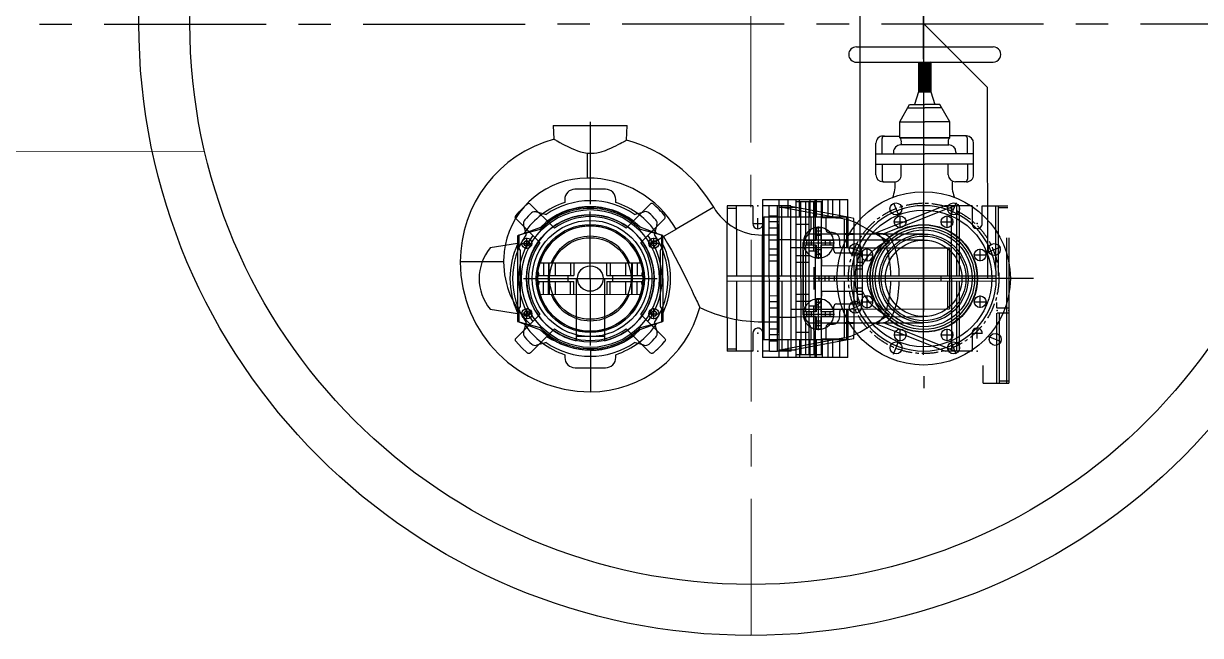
# Model space of a CAD drawing. Header units: millimetres. Extents: x 24859265 to 26550985, y 32092698 to 33532929.
# Drawn here: x 26144411 to 26146719, y 33007586 to 33008786 of the extents above; entities that cross this region are included whole.
import ezdxf

# ---------------------------------------------------------------- set-up
doc = ezdxf.new("R2010")
doc.units = ezdxf.units.MM
doc.linetypes.add('CENTER', pattern=[50.8, 31.75, -6.35, 6.35, -6.35])
doc.linetypes.add('осевая', pattern=[50.8, 31.75, -6.35, 6.35, -6.35])
for name, color, linetype in [('CL', 1, 'CENTER'), ('OUTLINE', 6, 'Continuous'), ('VIS', 7, 'Continuous')]:
    doc.layers.add(name, color=color, linetype=linetype)

msp = doc.modelspace()

# ---------------------------------------------------------------- linework, layer by layer
at = {"color": 1, "linetype": 'осевая', "lineweight": 15, "ltscale": 10}
msp.add_line((26145836.9208, 33009886.4722), (26145837.8174, 33007586.4723), dxfattribs=at)
at = {"lineweight": 30}
for p, q in [((26146050.5694, 33009286.5554), (26146050.9592, 33008286.5555)), ((26146175.7643, 33008786.6042), (26146300.813, 33008661.6529)), ((26146300.813, 33008661.6529), (26146300.9592, 33008286.6529))]:
    msp.add_line(p, q, dxfattribs=at)
at = {"lineweight": 20}
for p, q in [((26146175.5694, 33009286.6041), (26146175.9592, 33008286.6042)), ((26141013.392, 33008533.6781), (26144766.4469, 33008535.1411))]:
    msp.add_line(p, q, dxfattribs=at)
at = {"color": 1, "linetype": 'осевая', "lineweight": 25, "ltscale": 10}
msp.add_line((26141013.1971, 33008783.6781), (26146937.3495, 33008785.9873), dxfattribs=at)
at = {"color": 7}
for p, q in [((26146044.0905, 33008740.5528), (26146312.0904, 33008740.6573)), ((26146044.1022, 33008710.5528), (26146312.1021, 33008710.6573)), ((26146166.1021, 33008710.6004), (26146166.1248, 33008652.6004)), ((26146190.1023, 33008710.2341), (26146166.1026, 33008709.3629)), ((26146190.1029, 33008708.6851), (26146166.1032, 33008707.8139)), ((26146190.1036, 33008706.9615), (26146166.1039, 33008706.0904)), ((26146190.1042, 33008705.238), (26146166.1046, 33008704.3669)), ((26146190.1021, 33008710.6098), (26146190.1248, 33008652.6098)), ((26146190.1049, 33008703.5145), (26146166.1053, 33008702.6433)), ((26146190.1056, 33008701.748), (26146166.1059, 33008700.8769)), ((26146190.1063, 33008700.0245), (26146166.1066, 33008699.1533)), ((26146190.1069, 33008698.3009), (26146166.1073, 33008697.4298)), ((26146190.1076, 33008696.5774), (26146166.108, 33008695.7063)), ((26146190.1083, 33008694.8539), (26146166.1086, 33008693.9828)), ((26146190.1399, 33008693.1304), (26146166.1402, 33008692.2592)), ((26146190.1406, 33008691.4068), (26146166.1409, 33008690.5357)), ((26146190.1412, 33008689.6833), (26146166.1416, 33008688.8122)), ((26146190.1419, 33008687.9598), (26146166.1423, 33008687.0887)), ((26146190.1426, 33008686.2362), (26146166.1429, 33008685.3651)), ((26146190.1433, 33008684.5127), (26146166.1436, 33008683.6416)), ((26146190.1439, 33008682.7892), (26146166.1443, 33008681.9181)), ((26146190.1204, 33008663.8304), (26146166.1207, 33008662.9592)), ((26146190.1211, 33008662.1068), (26146166.1214, 33008661.2357)), ((26146190.1217, 33008660.3833), (26146166.1221, 33008659.5122)), ((26146190.1446, 33008681.0657), (26146166.1449, 33008680.1945)), ((26146190.1453, 33008679.3421), (26146166.1456, 33008678.471)), ((26146190.146, 33008677.6186), (26146166.1463, 33008676.7475)), ((26146190.1466, 33008675.8951), (26146166.147, 33008675.024)), ((26146190.1782, 33008674.1716), (26146166.1786, 33008673.3004)), ((26146190.1789, 33008672.448), (26146166.1792, 33008671.5769)), ((26146190.1796, 33008670.7245), (26146166.1799, 33008669.8534)), ((26146190.1803, 33008669.001), (26146166.1806, 33008668.1299)), ((26146190.1809, 33008667.2774), (26146166.1813, 33008666.4063)), ((26146190.1816, 33008665.5539), (26146166.1819, 33008664.6828)), ((26146166.1248, 33008652.6181), (26146158.1948, 33008627.6351)), ((26146190.1224, 33008658.6598), (26146166.1227, 33008657.7887)), ((26146190.1231, 33008656.9363), (26146166.1234, 33008656.0651)), ((26146190.1237, 33008655.2127), (26146166.1241, 33008654.3416)), ((26146190.1244, 33008653.4892), (26146166.1248, 33008652.6181)), ((26146166.1248, 33008652.6004), (26146190.1248, 33008652.6098)), ((26146190.1248, 33008652.6098), (26146198.0742, 33008627.6507)), ((26146129.2053, 33008593.7027), (26146148.4232, 33008627.6313)), ((26146144.6118, 33008620.9025), (26146178.1371, 33008620.9156)), ((26146148.4232, 33008627.6313), (26146178.1345, 33008627.6429)), ((26146207.8458, 33008627.6545), (26146178.1345, 33008627.6429)), ((26146211.6624, 33008620.9286), (26146178.1371, 33008620.9156)), ((26146227.0901, 33008593.7409), (26146207.8458, 33008627.6545)), ((26146129.2053, 33008593.7027), (26146178.1477, 33008593.7218)), ((26146129.2175, 33008562.3609), (26146129.2053, 33008593.7027)), ((26146227.0901, 33008593.7409), (26146178.1477, 33008593.7218)), ((26146227.1024, 33008562.399), (26146227.0901, 33008593.7409)), ((26146082.3487, 33008489.8004), (26146082.3246, 33008551.7348)), ((26146094.4478, 33008530.7813), (26146094.4361, 33008560.7395)), ((26146096.3191, 33008565.7402), (26146129.2162, 33008565.7531)), ((26146129.2175, 33008562.3609), (26146178.1599, 33008562.3799)), ((26146178.1599, 33008562.3799), (26146129.2175, 33008562.3609)), ((26146138.607, 33008548.3036), (26146130.9284, 33008548.3006)), ((26146131.9847, 33008551.7541), (26146131.9861, 33008548.301)), ((26146178.1654, 33008548.319), (26146138.607, 33008548.3036)), ((26146227.1024, 33008562.399), (26146178.1599, 33008562.3799)), ((26146178.1599, 33008562.3799), (26146227.1024, 33008562.399)), ((26146178.1654, 33008548.319), (26146217.7239, 33008548.3344)), ((26146217.7239, 33008548.3344), (26146225.4024, 33008548.3374)), ((26146224.3434, 33008551.7901), (26146224.3448, 33008548.337)), ((26146259.9981, 33008565.804), (26146227.101, 33008565.7912)), ((26146261.8967, 33008530.8466), (26146261.885, 33008560.8048)), ((26146274.0277, 33008489.8751), (26146274.0035, 33008551.8095)), ((26146082.3327, 33008530.7766), (26146178.1722, 33008530.814)), ((26146116.9338, 33008534.2951), (26146116.9352, 33008530.7901)), ((26146274.0117, 33008530.8513), (26146178.1722, 33008530.814)), ((26146239.4079, 33008534.3429), (26146239.4093, 33008530.8379)), ((26146082.3405, 33008510.7585), (26146178.18, 33008510.7959)), ((26146094.4556, 33008510.7633), (26146094.4673, 33008480.8051)), ((26146132.0089, 33008489.8197), (26146132.0007, 33008510.7779)), ((26146274.0195, 33008510.8333), (26146178.18, 33008510.7959)), ((26146224.3675, 33008489.8557), (26146224.3594, 33008510.8139)), ((26146261.9045, 33008510.8285), (26146261.9161, 33008480.8704)), ((26146099.4692, 33008475.8071), (26146118.0143, 33008475.8143)), ((26146256.9181, 33008475.8684), (26146238.373, 33008475.8612)), ((26146260.0331, 33008475.8696), (26146257.3601, 33008475.8686))]:
    msp.add_line(p, q, dxfattribs=at)
for p, q in [((26145522.3395, 33008593.6995), (26145522.4025, 33008431.9995)), ((26145449.8423, 33008586.3212), (26145594.8423, 33008586.3777)), ((26145449.8423, 33008586.3212), (26145451.2509, 33008559.6432)), ((26145593.3586, 33008557.8535), (26145594.8423, 33008586.3777)), ((26145516.3634, 33008532.405), (26145516.3825, 33008483.3471)), ((26145552.391, 33008461.3612), (26145492.3911, 33008461.3378)), ((26145451.9221, 33008385.1049), (26145404.8005, 33008432.1898)), ((26145472.3988, 33008441.33), (26145472.4011, 33008435.6827)), ((26145572.401, 33008435.7217), (26145572.3988, 33008441.369)), ((26145640.0043, 33008432.2815), (26145592.9194, 33008385.1599)), ((26145840.9037, 33008428.9736), (26145790.9037, 33008428.9541)), ((26145790.9037, 33008428.9541), (26145790.9168, 33008395.3395)), ((26145808.9213, 33008383.7082), (26145808.9037, 33008428.9611)), ((26145840.9037, 33008428.9736), (26145840.9173, 33008393.9736)), ((26145860.3988, 33008441.4812), (26146027.3988, 33008441.5463)), ((26145860.4125, 33008406.4812), (26145860.3988, 33008441.4812)), ((26145873.4037, 33008428.9863), (26145860.9037, 33008428.9814)), ((26145860.9173, 33008393.9814), (26145860.9037, 33008428.9814)), ((26145889.4037, 33008428.9925), (26145873.4037, 33008428.9863)), ((26145873.5148, 33008143.9863), (26145873.4037, 33008428.9863)), ((26145915.9037, 33008429.0028), (26145889.4037, 33008428.9925)), ((26145889.5148, 33008143.9925), (26145889.4037, 33008428.9925)), ((26145892.5197, 33008131.4937), (26145892.3988, 33008441.4937)), ((26145897.9573, 33008291.4958), (26145897.9037, 33008428.9958)), ((26145910.4125, 33008406.5007), (26145910.3988, 33008441.5007)), ((26145916.0148, 33008144.0029), (26145915.9037, 33008429.0028)), ((26145926.0197, 33008131.5068), (26145925.8988, 33008441.5067)), ((26145975.9008, 33008436.5262), (26145925.9008, 33008436.5067)), ((26145932.9125, 33008406.5095), (26145932.8988, 33008441.5095)), ((26145935.5535, 33008136.5105), (26145935.4366, 33008436.5105)), ((26145945.1253, 33008361.0142), (26145945.0958, 33008436.5142)), ((26145950.9008, 33008436.5165), (26145951.0177, 33008136.5165)), ((26145953.4125, 33008406.5175), (26145953.3988, 33008441.5175)), ((26145960.9381, 33008340.7883), (26145960.9008, 33008436.5204)), ((26145963.4125, 33008406.5214), (26145963.3988, 33008441.5214)), ((26145963.9125, 33008406.5216), (26145963.9008, 33008436.5216)), ((26145965.9125, 33008406.5223), (26145965.8988, 33008441.5223)), ((26145975.9125, 33008406.5262), (26145975.9008, 33008436.5262)), ((26145977.4125, 33008406.5268), (26145977.3988, 33008441.5268)), ((26145988.6421, 33008406.5312), (26145988.6285, 33008441.5312)), ((26145997.9269, 33008406.5348), (26145997.9132, 33008441.5348)), ((26146011.4125, 33008406.5401), (26146011.3988, 33008441.5401)), ((26146027.4125, 33008406.5463), (26146027.3988, 33008441.5463)), ((26146176.0175, 33008136.9792), (26146175.9009, 33008436.2292)), ((26146217.8007, 33008429.1205), (26146208.3419, 33008425.376)), ((26146270.9037, 33008429.1412), (26146217.8007, 33008429.1205)), ((26146219.6, 33008422.2572), (26146236.9559, 33008429.128)), ((26146231.0148, 33008144.1257), (26146230.9037, 33008429.1256)), ((26146241.1284, 33008413.3292), (26146241.1223, 33008429.1296)), ((26146246.2038, 33008410.5878), (26146246.1966, 33008429.1316)), ((26146270.9037, 33008429.1412), (26146270.9173, 33008394.1412)), ((26146290.9037, 33008429.149), (26146340.9037, 33008429.1685)), ((26146290.9173, 33008394.149), (26146290.9037, 33008429.149)), ((26146317.553, 33008302.6497), (26146317.5037, 33008429.1594)), ((26146322.9573, 33008291.6615), (26146322.9037, 33008429.1615)), ((26145416.6268, 33008417.0553), (26145429.6211, 33008413.5789)), ((26145429.6211, 33008413.5789), (26145435.8957, 33008411.9002)), ((26145522.5104, 33008155.0995), (26145522.4081, 33008417.5995)), ((26145608.9249, 33008411.9677), (26145615.1982, 33008413.6512)), ((26145615.1982, 33008413.6512), (26145628.1898, 33008417.1377)), ((26145764.3249, 33008426.0281), (26145690.9158, 33008383.1784)), ((26145790.9054, 33008424.5676), (26145808.9054, 33008424.5747)), ((26145860.6154, 33008406.4813), (26145860.4125, 33008406.4812)), ((26145860.6154, 33008406.4813), (26145862.5611, 33008406.4821)), ((26145860.7089, 33008166.4813), (26145860.6154, 33008406.4813)), ((26146025.2638, 33008406.5455), (26145862.5611, 33008406.4821)), ((26145862.5611, 33008406.4821), (26145862.6547, 33008166.4821)), ((26145889.4115, 33008408.8581), (26145873.4115, 33008408.8518)), ((26145892.4047, 33008426.3368), (26145925.9047, 33008426.3499)), ((26145897.9047, 33008426.3066), (26146020.9138, 33008403.1658)), ((26146027.2096, 33008406.4109), (26145915.9043, 33008427.35)), ((26145954.6125, 33008406.5179), (26145954.6216, 33008382.9509)), ((26145963.9205, 33008385.9154), (26145963.9125, 33008406.5216)), ((26145975.9205, 33008385.9201), (26145975.9125, 33008406.5262)), ((26145984.613, 33008405.0296), (26145975.913, 33008405.0262)), ((26145984.6217, 33008382.6813), (26145984.6125, 33008406.5296)), ((26146000.5348, 33008405.0358), (26145984.613, 33008405.0296)), ((26146025.2638, 33008406.5455), (26146027.2095, 33008406.5462)), ((26146025.2872, 33008346.5455), (26146025.2638, 33008406.5455)), ((26146027.4125, 33008406.5463), (26146027.2095, 33008406.5462)), ((26146027.2095, 33008406.5462), (26146027.2329, 33008346.5462)), ((26146038.9134, 33008404.2092), (26146027.2096, 33008406.4109)), ((26146129.9987, 33008385.3768), (26146129.9893, 33008409.5268)), ((26146139.0561, 33008390.3717), (26146219.6, 33008422.2572)), ((26146208.3419, 33008425.376), (26146141.4053, 33008398.8774)), ((26146221.8427, 33008385.4126), (26146221.8333, 33008409.5626)), ((26146241.1759, 33008291.6296), (26146241.1284, 33008413.3292)), ((26146246.2502, 33008291.6316), (26146246.2038, 33008410.5878)), ((26146340.9054, 33008424.782), (26146322.9054, 33008424.775)), ((26145376.5272, 33008403.8945), (26145423.6488, 33008356.8096)), ((26145424.163, 33008382.4957), (26145382.4261, 33008371.2949)), ((26145424.7738, 33008386.6368), (26145383.3641, 33008371.5466)), ((26145395.1575, 33008379.0884), (26145391.671, 33008392.08)), ((26145661.488, 33008371.655), (26145620.0665, 33008386.7129)), ((26145662.4261, 33008371.404), (26145620.6805, 33008382.5723)), ((26145668.2996, 33008404.0083), (26145621.2147, 33008356.8867)), ((26145653.1651, 33008392.182), (26145649.6887, 33008379.1876)), ((26145664.9274, 33008368.0087), (26145690.9158, 33008383.1784)), ((26145790.9891, 33008209.9477), (26145790.9168, 33008395.3395)), ((26145808.9213, 33008383.7082), (26145808.9573, 33008291.4612)), ((26145840.4173, 33008393.9734), (26145861.4173, 33008393.9816)), ((26145850.9214, 33008383.4775), (26145850.9132, 33008404.4775)), ((26145893.366, 33008397.3596), (26145872.466, 33008397.3515)), ((26145873.4205, 33008385.8518), (26145889.4205, 33008385.8581)), ((26145891.711, 33008391.9934), (26145889.4181, 33008391.9925)), ((26145892.4184, 33008391.2866), (26145891.711, 33008391.9934)), ((26145891.7933, 33008180.9934), (26145891.711, 33008391.9934)), ((26145950.9179, 33008392.5165), (26145925.9179, 33008392.5068)), ((26145963.9302, 33008361.0216), (26145963.9205, 33008385.9154)), ((26145965.4207, 33008385.2587), (26145965.4302, 33008361.0221)), ((26145969.9442, 33008325.0239), (26145969.9197, 33008388.0239)), ((26145974.4205, 33008385.903), (26145974.4302, 33008361.0257)), ((26145975.998, 33008187.1324), (26145975.9205, 33008385.9201)), ((26145975.9965, 33008190.8263), (26145975.9219, 33008382.2262)), ((26145984.6222, 33008381.5296), (26145984.6217, 33008382.6813)), ((26146020.9573, 33008291.5438), (26146020.9138, 33008403.1658)), ((26146038.916, 33008397.3932), (26146038.9134, 33008404.2092)), ((26146038.916, 33008397.3932), (26146038.9573, 33008291.5508)), ((26146069.1438, 33008380.9266), (26146050.54, 33008391.6579)), ((26146120.6991, 33008390.6802), (26146081.6202, 33008375.2098)), ((26146096.9354, 33008373.6971), (26146128.2336, 33008386.0874)), ((26146117.919, 33008397.4471), (26146142.069, 33008397.4566)), ((26146141.4053, 33008398.8774), (26146120.6991, 33008390.6802)), ((26146128.2336, 33008386.0874), (26146139.0561, 33008390.3717)), ((26146209.763, 33008397.4829), (26146233.913, 33008397.4924)), ((26145382.4262, 33008371.2048), (26145379.9265, 33008370.2939)), ((26145379.9265, 33008370.2939), (26145379.992, 33008202.2939)), ((26145382.4261, 33008371.2949), (26145382.4363, 33008345.2949)), ((26145383.3641, 33008371.5466), (26145382.4262, 33008371.2048)), ((26145396.8411, 33008372.8152), (26145395.1575, 33008379.0884)), ((26145397.7559, 33008344.8009), (26145397.7477, 33008365.8009)), ((26145654.6546, 33008362.0123), (26145644.7139, 33008356.2097)), ((26145647.117, 33008344.8981), (26145647.1089, 33008365.8981)), ((26145649.6887, 33008379.1876), (26145648.01, 33008372.9131)), ((26145654.8127, 33008362.1045), (26145664.9274, 33008368.0087)), ((26145662.4262, 33008371.314), (26145661.488, 33008371.655)), ((26145662.4363, 33008345.404), (26145662.4261, 33008371.404)), ((26145664.9265, 33008370.405), (26145662.4262, 33008371.314)), ((26145664.992, 33008202.405), (26145664.9265, 33008370.405)), ((26145860.629, 33008371.4813), (26145859.3678, 33008371.4808)), ((26145859.3678, 33008371.4808), (26145859.4341, 33008201.4808)), ((26145892.4261, 33008371.4937), (26145860.629, 33008371.4813)), ((26145892.43, 33008361.4937), (26145873.43, 33008361.4863)), ((26145925.9296, 33008362.5068), (26145892.4296, 33008362.4937)), ((26146175.93, 33008361.6042), (26145925.93, 33008361.5068)), ((26145965.4302, 33008361.0221), (26145941.1153, 33008361.0127)), ((26145941.1153, 33008361.0127), (26145941.1188, 33008352.0127)), ((26145947.0866, 33008352.015), (26145947.0831, 33008361.015)), ((26146081.6209, 33008373.5674), (26145950.9253, 33008373.5165)), ((26145956.0373, 33008352.0185), (26145956.0338, 33008361.0185)), ((26145974.423, 33008379.3727), (26145965.423, 33008379.3692)), ((26145974.4265, 33008370.422), (26145965.4265, 33008370.4185)), ((26145999.5908, 33008361.0355), (26145974.4302, 33008361.0257)), ((26145983.8301, 33008352.0293), (26145983.8266, 33008361.0293)), ((26145992.2848, 33008376.5326), (26145989.6241, 33008376.5316)), ((26145996.4241, 33008376.5342), (26145992.2848, 33008376.5326)), ((26145992.7808, 33008352.0328), (26145992.7772, 33008361.0328)), ((26145999.9181, 33008361.0356), (26145999.5908, 33008361.0355)), ((26145999.9195, 33008357.3868), (26145999.9181, 33008361.0356)), ((26146011.4339, 33008351.5401), (26146011.43, 33008361.5401)), ((26146020.9249, 33008374.6256), (26146038.9249, 33008374.6327)), ((26146020.9254, 33008373.4), (26146038.9255, 33008373.0097)), ((26146109.1963, 33008357.8231), (26146069.1438, 33008380.9266)), ((26146096.9354, 33008373.6971), (26146081.6202, 33008375.2098)), ((26146081.6209, 33008373.5674), (26146081.6202, 33008375.2098)), ((26146175.9253, 33008373.6042), (26146081.9016, 33008373.5676)), ((26146096.9354, 33008373.5734), (26146096.9354, 33008373.6971)), ((26146339.2089, 33008080.8792), (26146339.0978, 33008365.8791)), ((26146342.6978, 33008365.8805), (26146342.8089, 33008080.8806)), ((26145379.9324, 33008355.1553), (26145326.2359, 33008346.273)), ((26145382.4363, 33008345.2949), (26145384.9378, 33008341.2959)), ((26145384.9378, 33008341.2959), (26145384.9807, 33008231.2959)), ((26145387.2518, 33008355.2968), (26145408.2518, 33008355.305)), ((26145401.411, 33008358.7082), (26145393.1902, 33008357.3484)), ((26145636.613, 33008355.394), (26145657.6129, 33008355.4022)), ((26145659.9378, 33008341.4031), (26145662.4363, 33008345.404)), ((26145659.9807, 33008231.4031), (26145659.9378, 33008341.4031)), ((26145889.4369, 33008343.9145), (26145873.4369, 33008343.9083)), ((26146016.4358, 33008346.542), (26145915.9358, 33008346.5029)), ((26145938.4319, 33008356.5116), (26146001.4319, 33008356.5362)), ((26145939.6382, 33008340.5121), (26145939.6803, 33008232.5121)), ((26145939.9865, 33008216.5122), (26145939.9319, 33008356.5122)), ((26145965.4337, 33008352.0222), (26145941.1188, 33008352.0127)), ((26145945.1798, 33008221.0142), (26145945.1288, 33008352.0142)), ((26145950.9381, 33008340.7844), (26145960.9381, 33008340.7883)), ((26145963.9848, 33008221.0216), (26145963.9337, 33008352.0216)), ((26145965.4337, 33008352.0222), (26145965.4431, 33008327.7856)), ((26145974.4374, 33008342.6293), (26145965.4374, 33008342.6258)), ((26145999.9216, 33008352.0356), (26145974.4337, 33008352.0257)), ((26145974.4337, 33008352.0257), (26145974.4434, 33008327.1483)), ((26145999.9216, 33008352.0356), (26145999.9195, 33008357.3868)), ((26145999.9378, 33008341.5356), (26145999.9319, 33008356.5356)), ((26146004.9397, 33008336.5375), (26146055.9397, 33008336.5574)), ((26146027.2329, 33008346.5462), (26146016.4358, 33008346.542)), ((26146027.2329, 33008346.5462), (26146226.5682, 33008346.6239)), ((26146045.9787, 33008236.5535), (26146045.9397, 33008336.5535)), ((26146055.9787, 33008236.5574), (26146055.9397, 33008336.5574)), ((26146065.0805, 33008320.408), (26146065.0711, 33008344.558)), ((26146222.9285, 33008346.6225), (26146222.9499, 33008291.6225)), ((26146226.5682, 33008346.6239), (26146226.615, 33008226.6239)), ((26146286.8116, 33008320.4944), (26146286.8021, 33008344.6444)), ((26145310.4657, 33008319.2668), (26145267.4464, 33008319.2501)), ((26145352.4464, 33008319.2832), (26145310.4657, 33008319.2668)), ((26145423.9084, 33008317.3111), (26145620.9859, 33008317.3879)), ((26145430.8142, 33008317.3138), (26145430.8239, 33008292.3138)), ((26145440.4734, 33008317.3175), (26145440.4832, 33008292.3175)), ((26145441.4472, 33008317.3179), (26145441.4569, 33008292.3179)), ((26145453.4472, 33008317.3226), (26145453.4569, 33008292.3226)), ((26145483.4472, 33008317.3343), (26145483.4569, 33008292.3343)), ((26145490.2184, 33008317.3369), (26145490.2282, 33008292.3369)), ((26145554.6857, 33008292.362), (26145554.6759, 33008317.362)), ((26145561.4472, 33008317.3647), (26145561.4569, 33008292.3647)), ((26145591.4472, 33008317.3764), (26145591.4569, 33008292.3764)), ((26145603.4472, 33008317.381), (26145603.4569, 33008292.381)), ((26145604.4209, 33008317.3814), (26145604.4307, 33008292.3814)), ((26145614.0802, 33008317.3852), (26145614.0899, 33008292.3852)), ((26145893.3913, 33008332.4161), (26145872.4913, 33008332.4079)), ((26145873.4458, 33008320.9083), (26145889.4458, 33008320.9145)), ((26145925.9417, 33008331.5068), (26145950.9417, 33008331.5165)), ((26145950.947, 33008318.0165), (26145925.947, 33008318.0068)), ((26145974.4408, 33008333.6786), (26145965.4409, 33008333.6751)), ((26146055.9471, 33008317.5574), (26146045.9471, 33008317.5535)), ((26146053.0008, 33008332.4783), (26146077.1508, 33008332.4877)), ((26146079.9427, 33008330.3299), (26146082.2235, 33008333.4555)), ((26146274.7319, 33008332.5647), (26146298.8818, 33008332.5741)), ((26145421.5636, 33008292.3101), (26145478.4569, 33008292.3323)), ((26145478.4569, 33008292.3323), (26145490.2282, 33008292.3369)), ((26145478.4569, 33008292.3323), (26145478.4616, 33008280.3323)), ((26145554.6857, 33008292.362), (26145566.4569, 33008292.3666)), ((26145566.4569, 33008292.3666), (26145623.3502, 33008292.3888)), ((26145566.4616, 33008280.3666), (26145566.4569, 33008292.3666)), ((26145790.9573, 33008291.4541), (26146318.3695, 33008291.6597)), ((26145960.9507, 33008308.5204), (26145960.9678, 33008264.5204)), ((26145970.9612, 33008281.5243), (26145970.9573, 33008291.5243)), ((26145975.9495, 33008311.5262), (26146055.8665, 33008311.5574)), ((26145982.729, 33008281.5289), (26145982.7251, 33008291.5289)), ((26145990.8322, 33008281.532), (26145990.8283, 33008291.532)), ((26146000.9612, 33008281.536), (26146000.9573, 33008291.536)), ((26146045.4495, 33008311.5533), (26146056.4495, 33008311.5576)), ((26146045.9518, 33008305.5535), (26146055.9518, 33008305.5574)), ((26146209.6787, 33008291.6174), (26146209.6826, 33008281.6174)), ((26145391.2093, 33008286.2983), (26145653.7093, 33008286.4006)), ((26145421.5683, 33008280.3101), (26145478.4616, 33008280.3323)), ((26145430.8383, 33008255.3138), (26145430.8286, 33008280.3138)), ((26145440.4976, 33008255.3175), (26145440.4879, 33008280.3175)), ((26145441.4616, 33008280.3179), (26145441.4714, 33008255.3179)), ((26145453.4616, 33008280.3226), (26145453.4714, 33008255.3226)), ((26145478.4616, 33008280.3323), (26145490.2328, 33008280.3369)), ((26145483.4714, 33008255.3343), (26145483.4616, 33008280.3343)), ((26145490.2426, 33008255.3369), (26145490.2328, 33008280.3369)), ((26145494.9593, 33008286.3388), (26145549.9593, 33008286.3602)), ((26145494.9593, 33008286.3388), (26145495.0068, 33008164.4013)), ((26145549.9593, 33008286.3602), (26145550.0068, 33008164.4227)), ((26145554.6904, 33008280.362), (26145566.4616, 33008280.3666)), ((26145554.6904, 33008280.362), (26145554.7001, 33008255.362)), ((26145561.4713, 33008255.3647), (26145561.4616, 33008280.3647)), ((26145566.4616, 33008280.3666), (26145623.3549, 33008280.3888)), ((26145591.4616, 33008280.3764), (26145591.4713, 33008255.3764)), ((26145603.4616, 33008280.381), (26145603.4713, 33008255.3811)), ((26145604.4451, 33008255.3814), (26145604.4354, 33008280.3814)), ((26145614.1044, 33008255.3852), (26145614.0946, 33008280.3852)), ((26145790.9612, 33008281.4541), (26146318.3734, 33008281.6597)), ((26145808.9612, 33008281.4612), (26145808.9906, 33008206.0421)), ((26145897.9612, 33008281.4958), (26145898.0148, 33008143.9959)), ((26146021.0047, 33008169.9218), (26146020.9612, 33008281.5438)), ((26146038.9612, 33008281.5508), (26146039.0024, 33008175.7085)), ((26146055.9666, 33008267.5574), (26146045.9666, 33008267.5535)), ((26146222.9538, 33008281.6225), (26146222.9753, 33008226.6225)), ((26146241.2272, 33008159.9301), (26146241.1798, 33008281.6296)), ((26146246.3005, 33008162.6754), (26146246.2541, 33008281.6316)), ((26145423.9326, 33008255.3111), (26145621.0101, 33008255.3879)), ((26145889.4727, 33008252.0705), (26145873.4727, 33008252.0643)), ((26145950.9715, 33008255.0165), (26145925.9715, 33008255.0068)), ((26145965.4753, 33008245.2587), (26145965.4848, 33008221.0222)), ((26145969.9988, 33008185.0239), (26145969.9742, 33008248.0239)), ((26145974.4751, 33008245.903), (26145974.4848, 33008221.0257)), ((26145975.969, 33008261.5263), (26146055.886, 33008261.5574)), ((26146045.469, 33008261.5533), (26146056.469, 33008261.5576)), ((26146045.9713, 33008255.5535), (26146055.9713, 33008255.5574)), ((26146065.1163, 33008228.564), (26146065.1069, 33008252.714)), ((26146286.8474, 33008228.6504), (26146286.8379, 33008252.8004)), ((26145326.2827, 33008226.273), (26145379.9861, 33008217.4325)), ((26145384.9807, 33008231.2959), (26145382.4823, 33008227.2949)), ((26145382.4823, 33008227.2949), (26145382.4924, 33008201.2949)), ((26145397.8097, 33008206.8009), (26145397.8015, 33008227.8009)), ((26145647.1708, 33008206.8981), (26145647.1627, 33008227.8981)), ((26145662.4823, 33008227.4041), (26145659.9807, 33008231.4031)), ((26145662.4924, 33008201.4041), (26145662.4823, 33008227.4041)), ((26145893.4271, 33008240.5721), (26145872.5271, 33008240.5639)), ((26145873.4816, 33008229.0643), (26145889.4816, 33008229.0705)), ((26145915.9826, 33008226.5029), (26146016.4826, 33008226.542)), ((26145950.9768, 33008241.5165), (26145925.9768, 33008241.5068)), ((26145965.4848, 33008221.0222), (26145941.1699, 33008221.0127)), ((26145941.1699, 33008221.0127), (26145941.1734, 33008212.0127)), ((26145947.1412, 33008212.015), (26145947.1377, 33008221.015)), ((26145960.9804, 33008232.2526), (26145950.9804, 33008232.2487)), ((26145956.0919, 33008212.0185), (26145956.0884, 33008221.0185)), ((26145961.0177, 33008136.5204), (26145960.9804, 33008232.2526)), ((26145974.4776, 33008239.3727), (26145965.4776, 33008239.3692)), ((26145974.4811, 33008230.422), (26145965.4811, 33008230.4185)), ((26145999.9727, 33008221.0356), (26145974.4848, 33008221.0257)), ((26145983.8846, 33008212.0293), (26145983.8811, 33008221.0293)), ((26145992.8353, 33008212.0328), (26145992.8318, 33008221.0328)), ((26145999.9748, 33008215.6844), (26145999.9727, 33008221.0356)), ((26145999.9865, 33008216.5356), (26145999.9807, 33008231.5356)), ((26146004.9787, 33008236.5376), (26146055.9787, 33008236.5574)), ((26146011.4885, 33008211.5401), (26146011.4846, 33008221.5401)), ((26146016.4826, 33008226.542), (26146027.2797, 33008226.5462)), ((26146025.3573, 33008166.5455), (26146025.3339, 33008226.5455)), ((26146027.2797, 33008226.5462), (26146226.615, 33008226.6239)), ((26146027.2797, 33008226.5462), (26146027.3031, 33008166.5463)), ((26146053.0366, 33008240.6343), (26146077.1866, 33008240.6437)), ((26146274.7677, 33008240.7207), (26146298.9176, 33008240.7301)), ((26146319.3514, 33008228.3714), (26146319.3472, 33008239.3617)), ((26146342.7514, 33008228.3806), (26146320.1637, 33008228.3717)), ((26145376.6189, 33008168.6907), (26145423.7038, 33008215.8123)), ((26145379.992, 33008202.2939), (26145382.4924, 33008201.385)), ((26145382.4924, 33008201.385), (26145383.4306, 33008201.0439)), ((26145382.4924, 33008201.2949), (26145424.238, 33008190.1267)), ((26145383.4306, 33008201.0439), (26145424.852, 33008185.986)), ((26145387.3056, 33008217.2968), (26145408.3056, 33008217.305)), ((26145393.2456, 33008215.2498), (26145401.4675, 33008213.8964)), ((26145395.2298, 33008193.5113), (26145396.9085, 33008199.7859)), ((26145620.1448, 33008186.0622), (26145661.5544, 33008201.1523)), ((26145620.7555, 33008190.2033), (26145662.4924, 33008201.4041)), ((26145621.2697, 33008215.8893), (26145668.3913, 33008168.8044)), ((26145636.6667, 33008217.394), (26145657.6667, 33008217.4022)), ((26145648.0775, 33008199.8838), (26145649.761, 33008193.6105)), ((26145661.5544, 33008201.1523), (26145662.4924, 33008201.4941)), ((26145662.4924, 33008201.4941), (26145664.992, 33008202.405)), ((26145790.9891, 33008209.9477), (26145791.0148, 33008143.9541)), ((26145809.0148, 33008143.9612), (26145808.9906, 33008206.0421)), ((26145859.4341, 33008201.4808), (26145860.6953, 33008201.4813)), ((26145860.6953, 33008201.4813), (26145892.4924, 33008201.4937)), ((26145873.4885, 33008211.4863), (26145892.4885, 33008211.4937)), ((26145892.4889, 33008210.4937), (26145925.9889, 33008210.5068)), ((26145925.9885, 33008211.5068), (26146175.9884, 33008211.6042)), ((26145938.4865, 33008216.5116), (26146001.4865, 33008216.5362)), ((26145965.4883, 33008212.0222), (26145941.1734, 33008212.0127)), ((26145945.2128, 33008136.5143), (26145945.1834, 33008212.0142)), ((26145950.9931, 33008199.5165), (26146081.6887, 33008199.5675)), ((26145963.998, 33008187.1277), (26145963.9883, 33008212.0216)), ((26145965.4883, 33008212.0222), (26145965.4977, 33008187.7856)), ((26145974.4919, 33008202.6293), (26145965.4919, 33008202.6258)), ((26145999.6488, 33008212.0355), (26145974.4883, 33008212.0257)), ((26145974.4883, 33008212.0257), (26145974.498, 33008187.1483)), ((26145999.9762, 33008212.0356), (26145999.6488, 33008212.0355)), ((26145999.9762, 33008212.0356), (26145999.9748, 33008215.6844)), ((26146038.9929, 33008200.0919), (26146020.9931, 33008199.6876)), ((26146038.9936, 33008198.469), (26146020.9936, 33008198.4619)), ((26146069.2174, 33008192.1985), (26146109.2519, 33008215.3333)), ((26146081.6893, 33008197.9251), (26146081.6887, 33008199.5675)), ((26146081.6893, 33008197.9251), (26146097.0033, 33008199.4497)), ((26146081.6893, 33008197.9251), (26146120.7802, 33008182.4851)), ((26146081.9694, 33008199.5676), (26146097.0033, 33008199.5734)), ((26146097.0033, 33008199.4497), (26146097.0033, 33008199.5734)), ((26146128.3112, 33008187.0839), (26146097.0033, 33008199.4497)), ((26146097.0481, 33008199.5734), (26146175.9931, 33008199.6042)), ((26146319.3596, 33008207.3811), (26146319.3553, 33008218.3714)), ((26146319.4089, 33008080.8714), (26146319.3596, 33008207.3811)), ((26146342.7553, 33008218.3806), (26146320.1676, 33008218.3717)), ((26146324.8089, 33008080.8735), (26146324.7553, 33008218.3735)), ((26145391.7535, 33008180.517), (26145395.2298, 33008193.5113)), ((26145451.9991, 33008187.539), (26145404.9142, 33008140.4174)), ((26145640.1181, 33008140.5091), (26145592.9964, 33008187.594)), ((26145649.761, 33008193.6105), (26145653.2475, 33008180.6189)), ((26145841.0011, 33008178.9736), (26145841.0148, 33008143.9736)), ((26145861.0148, 33008143.9814), (26145861.0011, 33008178.9814)), ((26145893.4525, 33008175.6285), (26145872.5525, 33008175.6204)), ((26145889.498, 33008187.127), (26145873.498, 33008187.1208)), ((26145889.5004, 33008180.9925), (26145891.7933, 33008180.9934)), ((26145891.7933, 33008180.9934), (26145892.5001, 33008181.7008)), ((26145951.0006, 33008180.5165), (26145926.0006, 33008180.5068)), ((26145954.6968, 33008190.085), (26145954.706, 33008166.518)), ((26145964.006, 33008166.5216), (26145963.998, 33008187.1277)), ((26145974.4954, 33008193.6786), (26145965.4954, 33008193.6751)), ((26145976.006, 33008166.5263), (26145975.998, 33008187.1324)), ((26145984.6967, 33008190.378), (26145984.6963, 33008191.5296)), ((26145984.706, 33008166.5296), (26145984.6967, 33008190.378)), ((26145989.6943, 33008196.5316), (26145992.355, 33008196.5326)), ((26145992.355, 33008196.5326), (26145996.4943, 33008196.5342)), ((26146039.0051, 33008168.8924), (26146039.0024, 33008175.7085)), ((26146050.622, 33008181.4528), (26146069.2174, 33008192.1985)), ((26146118.0054, 33008175.7161), (26146142.1554, 33008175.7255)), ((26146120.7802, 33008182.4851), (26146141.4928, 33008174.3042)), ((26146139.137, 33008182.8079), (26146128.3112, 33008187.0839)), ((26146130.0851, 33008163.6458), (26146130.0757, 33008187.7958)), ((26146219.7057, 33008150.9853), (26146139.137, 33008182.8079)), ((26146141.4928, 33008174.3042), (26146208.4501, 33008147.8577)), ((26146209.8494, 33008175.7519), (26146233.9994, 33008175.7613)), ((26146221.9291, 33008163.6816), (26146221.9197, 33008187.8316)), ((26146270.5011, 33008179.1411), (26146291.5011, 33008179.1492)), ((26146271.0011, 33008179.1412), (26146271.0148, 33008144.1412)), ((26146281.0052, 33008168.6451), (26146280.997, 33008189.6451)), ((26145429.7203, 33008159.0477), (26145416.7287, 33008155.5612)), ((26145435.9936, 33008160.7313), (26145429.7203, 33008159.0477)), ((26145495.0033, 33008173.4899), (26145550.0033, 33008173.5113)), ((26145615.2974, 33008159.1201), (26145609.0229, 33008160.7987)), ((26145628.2918, 33008155.6437), (26145615.2974, 33008159.1201)), ((26145860.506, 33008166.4812), (26145860.7089, 33008166.4813)), ((26145860.5197, 33008131.4812), (26145860.506, 33008166.4812)), ((26145860.7089, 33008166.4813), (26145862.6547, 33008166.4821)), ((26145862.6547, 33008166.4821), (26146025.3573, 33008166.5455)), ((26145873.5069, 33008164.1208), (26145889.5069, 33008164.127)), ((26146021.0047, 33008169.9218), (26145898.0137, 33008146.6851)), ((26145910.5197, 33008131.5007), (26145910.506, 33008166.5007)), ((26145916.0141, 33008145.6557), (26146027.303, 33008166.6816)), ((26145933.0197, 33008131.5095), (26145933.006, 33008166.5095)), ((26145953.5197, 33008131.5175), (26145953.506, 33008166.5175)), ((26145963.5196, 33008131.5214), (26145963.506, 33008166.5214)), ((26145964.0177, 33008136.5216), (26145964.006, 33008166.5216)), ((26145966.0196, 33008131.5224), (26145966.006, 33008166.5224)), ((26145976.0054, 33008168.0263), (26145984.7054, 33008168.0296)), ((26145976.0177, 33008136.5263), (26145976.006, 33008166.5263)), ((26145977.5196, 33008131.5268), (26145977.506, 33008166.5268)), ((26145984.7054, 33008168.0296), (26146000.6272, 33008168.0359)), ((26145988.7493, 33008131.5312), (26145988.7357, 33008166.5312)), ((26145998.0341, 33008131.5348), (26145998.0204, 33008166.5348)), ((26146011.5196, 33008131.5401), (26146011.506, 33008166.5401)), ((26146025.3573, 33008166.5455), (26146027.3031, 33008166.5463)), ((26146027.303, 33008166.6816), (26146039.0051, 33008168.8924)), ((26146027.3031, 33008166.5463), (26146027.506, 33008166.5463)), ((26146027.5196, 33008131.5463), (26146027.506, 33008166.5463)), ((26146241.2334, 33008144.1296), (26146241.2272, 33008159.9301)), ((26146246.3077, 33008144.1316), (26146246.3005, 33008162.6754)), ((26145472.5175, 33008136.9772), (26145472.5197, 33008131.33)), ((26145522.5142, 33008145.5209), (26145522.5275, 33008111.3495)), ((26145572.5197, 33008131.369), (26145572.5175, 33008137.0162)), ((26145791.0131, 33008148.3406), (26145809.0131, 33008148.3477)), ((26145841.0148, 33008143.9736), (26145791.0148, 33008143.9541)), ((26146027.5196, 33008131.5463), (26145860.5197, 33008131.4812)), ((26145873.5148, 33008143.9863), (26145861.0148, 33008143.9814)), ((26145873.5148, 33008143.9863), (26145889.5148, 33008143.9925)), ((26145916.0148, 33008144.0029), (26145889.5148, 33008143.9925)), ((26145892.5137, 33008146.6506), (26145926.0137, 33008146.6636)), ((26145976.0177, 33008136.5263), (26145926.0177, 33008136.5068)), ((26146208.4501, 33008147.8577), (26146217.9118, 33008144.1206)), ((26146271.0148, 33008144.1412), (26146217.9118, 33008144.1206)), ((26146237.067, 33008144.128), (26146219.7057, 33008150.9853)), ((26145492.5275, 33008111.3378), (26145552.5275, 33008111.3612)), ((26145522.5275, 33008111.3495), (26145522.5458, 33008064.3495)), ((26146292.8089, 33008080.8611), (26146292.7953, 33008115.8611)), ((26146342.8072, 33008085.2671), (26146324.8072, 33008085.26)), ((26146292.8089, 33008080.8611), (26146342.8089, 33008080.8806))]:
    msp.add_line(p, q)
for points in [[(26145451.25, 33008559.6603), (26145451.4082, 33008559.5703), (26145452.0026, 33008559.2322), (26145454.1662, 33008558.0059), (26145455.7905, 33008557.09), (26145457.7567, 33008555.9876), (26145462.6819, 33008553.2605), (26145468.8775, 33008549.9182), (26145472.6927, 33008547.9222), (26145476.8073, 33008545.8353), (26145481.2567, 33008543.6701), (26145485.9833, 33008541.4946), (26145491.4416, 33008539.1749), (26145497.2193, 33008536.99), (26145503.4242, 33008535.0141), (26145509.9582, 33008533.4197), (26145516.3634, 33008532.405)], [(26145516.3634, 33008532.405), (26145520.933, 33008532.0449), (26145525.6046, 33008532.0077), (26145530.2962, 33008532.3054), (26145535.0077, 33008532.9314), (26145543.7468, 33008534.8914), (26145552.1687, 33008537.6258), (26145557.6856, 33008539.7843), (26145562.9454, 33008542.0626), (26145567.9945, 33008544.4178), (26145572.7268, 33008546.749), (26145576.9302, 33008548.903), (26145580.7702, 33008550.9283), (26145584.2574, 33008552.8076), (26145587.268, 33008554.4565), (26145589.4267, 33008555.6519), (26145591.1497, 33008556.6131), (26145592.4193, 33008557.325), (26145593.1628, 33008557.7433), (26145593.3586, 33008557.8535), (26145593.3586, 33008557.8535)], [(26145376.1682, 33008404.306), (26145375.7504, 33008404.989), (26145375.3794, 33008406.279), (26145375.4561, 33008407.6198), (26145375.9724, 33008408.8598), (26145376.2935, 33008409.2989)], [(26145376.2935, 33008409.2989), (26145383.2734, 33008417.1482), (26145390.6975, 33008424.624)], [(26145974.4205, 33008385.903), (26145973.8742, 33008385.8089), (26145973.2522, 33008385.7202), (26145972.5592, 33008385.6374), (26145971.8004, 33008385.5613), (26145970.9817, 33008385.4924), (26145970.1092, 33008385.4313), (26145969.1896, 33008385.3784), (26145968.2299, 33008385.334), (26145967.2374, 33008385.2987), (26145966.2197, 33008385.2725), (26145965.4207, 33008385.2587)], [(26145666.1712, 33008368.7347), (26145673.8349, 33008355.3), (26145681.3382, 33008341.7733), (26145688.6973, 33008328.1354), (26145695.8841, 33008314.4566), (26145700.2587, 33008305.9565), (26145704.5518, 33008297.4883), (26145708.7726, 33008289.0424), (26145712.8866, 33008280.6983), (26145716.8106, 33008272.6391), (26145720.5825, 33008264.8026), (26145724.2161, 33008257.1731), (26145727.5974, 33008250.0049), (26145729.3089, 33008246.3524), (26145730.9013, 33008242.9396), (26145732.3653, 33008239.7899), (26145733.6718, 33008236.9695), (26145734.7697, 33008234.5927), (26145735.6778, 33008232.622), (26145736.3782, 33008231.0993), (26145736.8492, 33008230.074), (26145737.046, 33008229.6451), (26145737.0773, 33008229.577)], [(26146055.8665, 33008311.5574), (26146058.996, 33008317.8872), (26146062.6655, 33008323.9221), (26146068.0263, 33008331.1897), (26146074.0252, 33008337.9433), (26146080.7768, 33008344.3591), (26146088.0269, 33008350.2069), (26146096.0703, 33008355.6937), (26146104.5295, 33008360.5151)], [(26146111.8104, 33008291.5792), (26146111.6158, 33008297.5949), (26146110.9159, 33008308.1365), (26146109.7517, 33008318.5029), (26146108.7131, 33008325.2447), (26146107.5254, 33008331.4934), (26146106.1455, 33008337.517), (26146104.5873, 33008343.2223), (26146102.8455, 33008348.5997), (26146101.0094, 33008353.3952), (26146099.0312, 33008357.7623), (26146096.8911, 33008361.7156), (26146094.6292, 33008365.1537), (26146092.3309, 33008367.9656), (26146089.9456, 33008370.2323), (26146087.4531, 33008371.9494), (26146084.9026, 33008373.0597), (26146081.6209, 33008373.5674)], [(26146096.9354, 33008373.5734), (26146099.5544, 33008373.2655), (26146102.1736, 33008372.3289), (26146104.8119, 33008370.7235), (26146107.4128, 33008368.4477), (26146109.8516, 33008365.6321), (26146112.2171, 33008362.197), (26146114.5237, 33008358.0811), (26146116.7133, 33008353.3441), (26146118.6189, 33008348.4165), (26146120.3871, 33008342.9944), (26146122.0247, 33008337.0095), (26146123.4861, 33008330.5738), (26146124.6695, 33008324.2328), (26146125.6733, 33008317.5761), (26146126.4962, 33008310.5379), (26146127.1107, 33008303.2617), (26146127.629, 33008291.5854)], [(26145960.9381, 33008340.7883), (26145964.4986, 33008340.2481), (26145967.5947, 33008338.7795), (26145969.4255, 33008337.3186), (26145970.9496, 33008335.6132), (26145972.7911, 33008332.5928), (26145974.0834, 33008329.2851), (26145975.4351, 33008322.761), (26145975.9077, 33008315.863), (26145975.9491, 33008312.6031)], [(26146082.2235, 33008333.4555), (26146082.2773, 33008333.5233), (26146088.2937, 33008340.6484), (26146094.9427, 33008347.1587), (26146101.8412, 33008352.7958), (26146109.1963, 33008357.8231)], [(26145419.7242, 33008297.1383), (26145421.0555, 33008306.0512), (26145423.1584, 33008314.8141), (26145423.9084, 33008317.3111)], [(26145620.9859, 33008317.3879), (26145623.3162, 33008308.6826), (26145624.8789, 33008299.8074), (26145625.1859, 33008297.2184)], [(26145965.4431, 33008327.7856), (26145966.4751, 33008327.7675), (26145967.4878, 33008327.74), (26145968.4735, 33008327.7033), (26145969.4248, 33008327.6578), (26145970.3343, 33008327.6036), (26145971.1952, 33008327.5414), (26145972.0009, 33008327.4714), (26145972.7453, 33008327.3943), (26145973.4227, 33008327.3107), (26145974.028, 33008327.2212), (26145974.4434, 33008327.1483)], [(26146079.8111, 33008243.0415), (26146076.0265, 33008248.9862), (26146071.6067, 33008257.6953), (26146068.7593, 33008265.3404), (26146066.7461, 33008273.2696), (26146065.6461, 33008281.3475), (26146065.5687, 33008290.6113), (26146066.7183, 33008299.8046), (26146069.0907, 33008308.8637), (26146072.571, 33008317.5998), (26146077.014, 33008325.8555), (26146079.9427, 33008330.3299)], [(26145421.5636, 33008292.3101), (26145421.2172, 33008295.999), (26145421.0157, 33008297.1641), (26145420.7449, 33008298.111), (26145420.5332, 33008298.4671), (26145420.3014, 33008298.5211), (26145420.1004, 33008298.2946), (26145419.84, 33008297.6055), (26145419.7242, 33008297.1383)], [(26145625.1859, 33008297.2184), (26145625.1702, 33008297.2877), (26145624.8791, 33008298.2343), (26145624.6615, 33008298.565), (26145624.4263, 33008298.5874), (26145624.2272, 33008298.3284), (26145623.9797, 33008297.6098), (26145623.6727, 33008295.926), (26145623.3502, 33008292.3888)], [(26145421.5683, 33008280.3101), (26145421.2247, 33008276.621), (26145421.0241, 33008275.4557), (26145420.7541, 33008274.5086), (26145420.5427, 33008274.1524), (26145420.3109, 33008274.0982), (26145420.1097, 33008274.3246), (26145419.8488, 33008275.0135), (26145419.7327, 33008275.4806)], [(26145419.7327, 33008275.4806), (26145421.0708, 33008266.5687), (26145423.1807, 33008257.8074), (26145423.9326, 33008255.3111)], [(26145621.0101, 33008255.3879), (26145623.3336, 33008264.095), (26145624.8893, 33008272.9714), (26145625.1943, 33008275.5607)], [(26145625.1943, 33008275.5607), (26145625.1787, 33008275.4913), (26145624.8884, 33008274.5445), (26145624.671, 33008274.2136), (26145624.4358, 33008274.191), (26145624.2365, 33008274.4499), (26145623.9885, 33008275.1683), (26145623.6802, 33008276.8518), (26145623.3549, 33008280.3888)], [(26146081.6887, 33008199.5675), (26146084.2234, 33008199.8717), (26146086.7578, 33008200.7906), (26146089.3103, 33008202.3604), (26146091.8258, 33008204.5785), (26146094.1832, 33008207.3134), (26146096.4696, 33008210.6401), (26146098.699, 33008214.613), (26146100.8174, 33008219.1732), (26146102.697, 33008223.9969), (26146104.4435, 33008229.3028), (26146106.0638, 33008235.1541), (26146107.5148, 33008241.4432), (26146108.7146, 33008247.7447), (26146109.737, 33008254.3643), (26146110.5814, 33008261.3661), (26146111.2207, 33008268.6095), (26146111.601, 33008275.0423), (26146111.8143, 33008281.5792)], [(26146127.6329, 33008281.5854), (26146127.3908, 33008274.4949), (26146126.9524, 33008267.5601), (26146126.3093, 33008260.6598), (26146125.4644, 33008253.8946), (26146124.4117, 33008247.2689), (26146123.2114, 33008241.1195), (26146121.8224, 33008235.1998), (26146120.2592, 33008229.5995), (26146118.5172, 33008224.3273), (26146116.6698, 33008219.5919), (26146114.6831, 33008215.2846), (26146112.5383, 33008211.3902), (26146110.2752, 33008208.0042), (26146107.9461, 33008205.1967), (26146105.5308, 33008202.9351), (26146103.0102, 33008201.2209), (26146100.4329, 33008200.1059), (26146097.0033, 33008199.5734)], [(26145975.9694, 33008260.4494), (26145975.8202, 33008254.1842), (26145975.1578, 33008248.1228), (26145973.6678, 33008242.4421), (26145971.5357, 33008238.2001), (26145970.0328, 33008236.3032), (26145968.1917, 33008234.6551), (26145965.0428, 33008232.9642), (26145961.8729, 33008232.2862), (26145960.9804, 33008232.2526)], [(26145974.4751, 33008245.903), (26145973.9288, 33008245.8089), (26145973.3068, 33008245.7202), (26145972.6138, 33008245.6374), (26145971.855, 33008245.5613), (26145971.0363, 33008245.4925), (26145970.1638, 33008245.4313), (26145969.2442, 33008245.3784), (26145968.2845, 33008245.3341), (26145967.292, 33008245.2987), (26145966.2743, 33008245.2725), (26145965.4753, 33008245.2587)], [(26146104.5872, 33008212.6377), (26146093.3844, 33008219.2121), (26146085.3358, 33008225.0294), (26146077.8072, 33008231.5044), (26146070.6611, 33008238.8661), (26146064.2804, 33008246.8961), (26146059.7288, 33008253.9746), (26146055.886, 33008261.5574)], [(26146109.2519, 33008215.3333), (26146101.5156, 33008220.6395), (26146094.274, 33008226.6326), (26146087.631, 33008233.2534), (26146081.4205, 33008240.8029), (26146079.8111, 33008243.0415)], [(26145965.4977, 33008187.7856), (26145966.5297, 33008187.7675), (26145967.5424, 33008187.74), (26145968.5281, 33008187.7033), (26145969.4794, 33008187.6578), (26145970.3889, 33008187.6036), (26145971.2498, 33008187.5414), (26145972.0555, 33008187.4714), (26145972.7999, 33008187.3943), (26145973.4773, 33008187.3107), (26145974.0826, 33008187.2212), (26145974.498, 33008187.1483)], [(26145376.3894, 33008163.2861), (26145375.7485, 33008164.3433), (26145375.4651, 33008165.4988), (26145375.5434, 33008166.7298), (26145376.0589, 33008167.9873), (26145376.6189, 33008168.6907)], [(26145399.5098, 33008140.1837), (26145387.4959, 33008151.1982), (26145376.3894, 33008163.2861)], [(26145522.5142, 33008145.5209), (26145511.8891, 33008145.919), (26145501.2636, 33008147.1284), (26145490.5736, 33008149.1854), (26145480.0118, 33008152.0827), (26145472.4106, 33008154.7306), (26145464.9489, 33008157.819), (26145457.6043, 33008161.3666), (26145450.4531, 33008165.3463)], [(26145668.3913, 33008168.8044), (26145669.2921, 33008167.4243), (26145669.5636, 33008166.0287), (26145669.3958, 33008164.8271), (26145668.9424, 33008163.8334), (26145668.625, 33008163.4)], [(26145404.9142, 33008140.4174), (26145403.4139, 33008139.4721), (26145402.0899, 33008139.2448), (26145400.6839, 33008139.498), (26145399.6911, 33008140.0399), (26145399.5098, 33008140.1837)], [(26145645.5226, 33008140.2796), (26145644.5676, 33008139.6824), (26145643.5353, 33008139.3824), (26145642.4421, 33008139.3704), (26145641.242, 33008139.7195), (26145640.1181, 33008140.5091)]]:
    msp.add_lwpolyline(points)
at = {"ltscale": 10}
msp.add_circle((26145837.3496, 33008786.4723), 1200, dxfattribs=at)
at = {"lineweight": 30}
msp.add_circle((26145837.3496, 33008786.4723), 1100, dxfattribs=at)
for centre, radius in [((26145522.4593, 33008286.3495), 135), ((26145522.4593, 33008286.3495), 125), ((26146129.994, 33008397.4518), 11.5), ((26146221.838, 33008397.4876), 11.5), ((26145522.4593, 33008286.3495), 113.85), ((26145522.4593, 33008286.3495), 106), ((26145522.4593, 33008286.3495), 103.5), ((26146175.9592, 33008286.6042), 105.5), ((26146175.9592, 33008286.6042), 104.7929), ((26145397.7518, 33008355.3009), 10), ((26145397.7518, 33008355.3009), 5.5), ((26145397.7518, 33008355.3009), 5), ((26145522.4593, 33008286.3495), 80), ((26145647.113, 33008355.3981), 10), ((26145647.113, 33008355.3981), 5.5), ((26145647.113, 33008355.3981), 5), ((26146175.9592, 33008286.6042), 95), ((26146175.9592, 33008286.6042), 87), ((26146175.9592, 33008286.6042), 83), ((26146175.9592, 33008286.6042), 75), ((26146286.8068, 33008332.5694), 11.5), ((26145522.4593, 33008286.3495), 25), ((26146286.8427, 33008240.7254), 11.5), ((26145397.8056, 33008217.3009), 10), ((26145397.8056, 33008217.3009), 5.5), ((26145397.8056, 33008217.3009), 5), ((26145647.1667, 33008217.3981), 10), ((26145647.1667, 33008217.3981), 5.5), ((26145647.1667, 33008217.3981), 5), ((26146130.0804, 33008175.7208), 11.5), ((26146221.9244, 33008175.7566), 11.5)]:
    msp.add_circle(centre, radius)
at = {"color": 7}
for centre, radius, start, end in [((26146044.0963, 33008725.5528), 15, 90.0223337, 270.0223337), ((26146312.0963, 33008725.6573), 15, 270.0223337, 90.0223337), ((26146096.3246, 33008551.7402), 14, 90.0223337, 180.0223338), ((26146099.4361, 33008560.7415), 5, 90.0223337, 180.0223338), ((26146130.9338, 33008534.3006), 14, 90.0223337, 180.0223338), ((26146121.2954, 33008554.6297), 11.0693, 344.9430871, 44.3012273), ((26146235.0305, 33008554.6741), 11.0693, 135.7434403, 195.1015805), ((26146225.4079, 33008534.3374), 14, 0.0223338, 90.0223337), ((26146256.885, 33008560.8028), 5, 0.0223338, 90.0223337), ((26146260.0035, 33008551.804), 14, 0.0223338, 90.0223337), ((26146096.3487, 33008489.8058), 14, 180.0223338, 270.0223337), ((26146099.4673, 33008480.8071), 5, 180.0223338, 270.0223337), ((26146054.7921, 33008469.4852), 65.3197, 337.4557738, 6.085484), ((26146118.0089, 33008489.8143), 14, 270.0223337, 0.0223338), ((26146238.3675, 33008489.8612), 14, 180.0223338, 270.0223337), ((26146296.9838, 33008469.5796), 65.3197, 173.9591838, 200.641374), ((26146256.9161, 33008480.8684), 5, 270.0223337, 0.0223338), ((26146260.0277, 33008489.8696), 14, 270.0223337, 0.0223338)]:
    msp.add_arc(centre, radius, start, end, dxfattribs=at)
for centre, radius, start, end in [((26145516.4464, 33008319.3471), 249, 105.1737055, 180.0223338), ((26145516.4612, 33008281.3471), 287, 30.2726229, 74.4588696), ((26145516.4464, 33008319.3471), 164, 90.0223337, 168.8280758), ((26145516.4612, 33008281.3471), 202, 30.2726229, 90.0223337), ((26145492.3988, 33008441.3378), 20, 90.0223337, 180.0223338), ((26145552.3988, 33008441.3612), 20, 0.0223338, 90.0223337), ((26145522.4593, 33008286.3495), 191, 130.1140201, 133.6184109), ((26145522.4593, 33008286.3495), 157.5, 108.5317385, 145.8661551), ((26145401.9731, 33008429.3603), 4, 45.0223336, 130.1140201), ((26145522.4593, 33008286.3495), 152.5, 55.4595386, 124.585129), ((26145522.4593, 33008286.3495), 157.5, 34.1785129, 71.5129288), ((26145642.8339, 33008429.4542), 4, 49.9306475, 135.0223339), ((26145522.4593, 33008286.3495), 191, 40.1140199, 49.9306475), ((26146175.9592, 33008286.6042), 142.5, 200.5633114, 159.4813562), ((26145522.4593, 33008286.3495), 172.5, 131.8498646, 138.1948021), ((26145522.4593, 33008286.3495), 125, 282.7313663, 257.3133007), ((26145414.0423, 33008407.395), 10, 75.0223339, 131.8498468), ((26145522.4593, 33008286.3495), 137.5, 44.4111479, 135.6335198), ((26145522.4593, 33008286.3495), 140, 45.7976203, 134.2470472), ((26145522.4593, 33008286.3495), 140.8071, 53.1881435, 126.8565244), ((26145522.4593, 33008286.3495), 121.3595, 54.5079256, 125.5367421), ((26145630.7818, 33008407.4795), 10, 48.1948022, 105.0223338), ((26145522.4593, 33008286.3495), 172.5, 41.8498657, 48.1948022), ((26145665.4701, 33008406.8356), 4, 315.0223339, 40.1140199), ((26145859.3249, 33008481.4808), 110, 210.2726229, 270.0223337), ((26146000.5738, 33008305.0358), 100, 74.5511856, 90.0223337), ((26145379.3546, 33008406.7241), 4, 217.1934596, 225.0223336), ((26145401.3292, 33008394.672), 10, 138.1948021, 195.0223338), ((26145522.4593, 33008286.3495), 103.3, 17.4857515, 162.5589162), ((26145643.5048, 33008394.7664), 10, 345.0223341, 41.8498657), ((26145850.9173, 33008393.9775), 10, 180.0223338, 346.0212556), ((26145850.9173, 33008393.9775), 10, 346.0212556, 0.0223338), ((26145969.9319, 33008356.5239), 30, 0.0223338, 180.0223338), ((26145944.6216, 33008382.947), 10, 314.8122707, 356.3533681), ((26145944.6216, 33008382.947), 10, 356.3533681, 0.0223338), ((26146000.5738, 33008305.0358), 100, 60.0223341, 74.5511856), ((26146280.9173, 33008394.1451), 10, 180.0223338, 187.9044217), ((26146280.9173, 33008394.1451), 10, 187.9044217, 263.4883199), ((26146280.9173, 33008394.1451), 10, 263.4883199, 0.0223338), ((26145522.4593, 33008286.3495), 152.5, 145.4595384, 214.5851293), ((26145522.4593, 33008286.3495), 140.8071, 143.1881435, 216.8565244), ((26145522.4593, 33008286.3495), 82.8, 22.0093287, 158.0353387), ((26145522.4593, 33008286.3495), 140.8071, 29.7450596, 36.8565244), ((26145522.4593, 33008286.3495), 152.5, 325.4595384, 34.5851293), ((26145981.2705, 33008346.0572), 42, 134.8122735, 169.8091217), ((26145989.6222, 33008381.5316), 5, 180.0223338, 270.0223337), ((26145996.43, 33008361.5342), 15, 0.0223344, 90.0223337), ((26145397.9281, 33008286.3009), 93.4688, 140.086793, 219.9578743), ((26145516.4464, 33008319.3471), 164, 168.8280758, 180.0223338), ((26145522.4593, 33008286.3495), 157.5, 154.8135683, 205.2310992), ((26145522.4593, 33008286.3495), 121.3595, 144.5079256, 215.536742), ((26145522.4593, 33008286.3495), 121.3595, 324.5079256, 35.536742), ((26145522.4593, 33008286.3495), 140.8286, 323.1868876, 29.7451398), ((26145522.4593, 33008286.3495), 157.5, 334.8135683, 25.2310992), ((26145981.2705, 33008346.0572), 42, 169.8091217, 187.5866992), ((26145969.9319, 33008356.5239), 30, 180.0223338, 0.0223338), ((26146004.9378, 33008341.5375), 5, 180.0223329, 270.0223337), ((26146016.4339, 33008351.542), 5, 180.0223338, 270.0223337), ((26146175.9592, 33008286.6042), 142.5, 159.4813562, 200.5633114), ((26146065.0758, 33008332.483), 11.5, 159.2529326, 217.4330951), ((26146065.0758, 33008332.483), 11.5, 217.4330951, 159.2529326), ((26145522.4464, 33008319.3495), 255, 180.0223338, 270.0223337), ((26145522.4464, 33008319.3495), 170, 180.0223338, 226.1462537), ((26145522.4593, 33008286.3495), 103.3, 174.0050038, 186.0396637), ((26145522.4593, 33008286.3495), 82.8, 175.8668234, 184.1778444), ((26145522.4593, 33008286.3495), 82.8, 355.8668234, 4.1778444), ((26145522.4593, 33008286.3495), 103.3, 354.0050038, 6.0396637), ((26145522.4593, 33008286.3495), 103.3, 197.4857515, 342.5589162), ((26145522.4593, 33008286.3495), 82.8, 202.0093287, 338.0353387), ((26145969.9865, 33008216.5239), 30, 0.0223338, 180.0223338), ((26146065.1116, 33008240.639), 11.5, 142.6115725, 200.7917349), ((26146065.1116, 33008240.639), 11.5, 200.7917349, 142.6115725), ((26145522.4593, 33008286.3495), 222, 270.0223337, 345.1938277), ((26145859.3249, 33008481.4808), 280, 244.1044064, 270.0223337), ((26145981.3169, 33008226.9995), 42, 172.4579688, 190.2355458), ((26146004.9807, 33008231.5376), 5, 90.0223337, 180.0223329), ((26146016.4846, 33008221.542), 5, 90.0223337, 180.0223338), ((26145522.4593, 33008286.3495), 157.5, 214.1785129, 251.5129288), ((26145522.4593, 33008286.3495), 157.5, 288.5317385, 325.8661551), ((26145981.3169, 33008226.9995), 42, 190.2355458, 225.2323946), ((26145969.9865, 33008216.5239), 30, 180.0223338, 0.0223338), ((26145996.4885, 33008211.5342), 15, 270.0223337, 0.0223344), ((26145401.4137, 33008177.9326), 10, 165.0223341, 221.8498657), ((26145522.4593, 33008286.3495), 137.5, 224.4111479, 315.6335198), ((26145522.4593, 33008286.3495), 140, 225.7976203, 314.2470472), ((26145522.4593, 33008286.3495), 121.3595, 234.5079256, 305.5367421), ((26145643.5893, 33008178.027), 10, 318.1948021, 15.0223338), ((26145851.0011, 33008178.9775), 10, 14.0234122, 180.0223338), ((26145851.0011, 33008178.9775), 10, 0.0223338, 14.0234122), ((26145944.6968, 33008190.0811), 10, 3.6912995, 45.2323946), ((26145944.6968, 33008190.0811), 10, 0.0223338, 3.6912995), ((26145989.6963, 33008191.5316), 5, 90.0223337, 180.0223338), ((26146000.5882, 33008268.0358), 100, 285.4934822, 300.0223338), ((26146281.0011, 33008179.1451), 10, 172.1402459, 180.0223338), ((26146281.0011, 33008179.1451), 10, 96.5563478, 172.1402459), ((26146281.0011, 33008179.1451), 10, 0.0223338, 96.5563478), ((26145522.4593, 33008286.3495), 172.5, 221.8498657, 228.1948022), ((26145414.1367, 33008165.2195), 10, 228.1948022, 285.0223338), ((26145522.4593, 33008286.3495), 152.5, 235.4595386, 304.585129), ((26145522.4464, 33008319.3495), 170, 239.7905248, 244.9448921), ((26145522.4593, 33008286.3495), 140.8071, 233.1881435, 239.2441204), ((26145522.4593, 33008286.3495), 140.8286, 270.0223337, 306.8577803), ((26145630.8762, 33008165.3039), 10, 255.0223339, 311.8498468), ((26145522.4593, 33008286.3495), 172.5, 311.8498646, 318.1948021), ((26145522.4593, 33008286.3495), 191, 310.1140208, 319.9306479), ((26146000.5882, 33008268.0358), 100, 270.0223337, 285.4934822), ((26145492.5197, 33008131.3378), 20, 180.0223338, 270.0223337), ((26145552.5197, 33008131.3612), 20, 270.0223337, 0.0223344)]:
    msp.add_arc(centre, radius, start, end)
for p in [(26145850.9037, 33008428.9775, -214), (26145892.4037, 33008428.9937, 166), (26146280.9037, 33008429.1451, -214), (26145850.9173, 33008393.9775, -214), (26146280.9173, 33008394.1451, -214), (26145522.4593, 33008286.3495), (26145522.4593, 33008286.3495, 298.5), (26145522.4593, 33008286.3495, 3), (26145522.4593, 33008286.3495, 406), (26145522.4593, 33008286.3495, 294), (26145522.4593, 33008286.3495, 675), (26145522.4593, 33008286.3495, 406), (26145892.4592, 33008286.4937, 166), (26145892.4592, 33008286.4937, 166), (26145892.4592, 33008286.4937, 166), (26145925.9592, 33008286.5068, 166), (26145925.9592, 33008286.5068, 166), (26145960.9592, 33008286.5204, 63), (26145969.9592, 33008286.5239, 297), (26145969.9592, 33008286.5239, 3297), (26145977.9592, 33008286.527, 166), (26146027.4592, 33008286.5463, 374), (26146033.4592, 33008286.5487, 416), (26146165.9592, 33008286.6003, 3297), (26146175.9592, 33008286.6042, 416), (26146175.9592, 33008286.6042, 416), (26146175.9592, 33008286.6042, 3297), (26146320.2534, 33008223.3718, 416), (26146342.7534, 33008223.3806, -214), (26145851.0011, 33008178.9775, -214), (26146281.0011, 33008179.1451, -214), (26145851.0148, 33008143.9775, -214), (26145892.5148, 33008143.9937, 166), (26146281.0148, 33008144.1451, -214)]:
    msp.add_point(p)
at = {"layer": 'CL', "color": 7, "ltscale": 20}
for p, q in [((26146175.7916, 33008716.5961), (26146175.4855, 33009501.9968)), ((26146175.737, 33008856.6123), (26146176.0432, 33008071.2115)), ((26146391.3519, 33008286.6882), (26145960.5665, 33008286.5202))]:
    msp.add_line(p, q, dxfattribs=at)
at = {"layer": 'CL', "color": 7}
for p, q in [((26146116.762, 33008434.9288), (26146126.8682, 33008410.5572)), ((26146239.6572, 33008434.9767), (26146229.57, 33008410.5973)), ((26146029.8959, 33008347.9949), (26146054.2753, 33008337.9077)), ((26146326.5911, 33008348.1105), (26146302.2195, 33008338.0044)), ((26146029.9438, 33008225.0997), (26146054.3153, 33008235.2058)), ((26146116.8777, 33008138.2335), (26146126.9648, 33008162.613)), ((26146239.7728, 33008138.2814), (26146229.6667, 33008162.653)), ((26146328.4332, 33008161.9274), (26146304.0538, 33008172.0145))]:
    msp.add_line(p, q, dxfattribs=at)
at = {"layer": 'CL', "color": 252}
msp.add_circle((26146175.9592, 33008286.6042), 147.5, dxfattribs=at)
at = {"layer": 'OUTLINE', "color": 7}
for centre, radius in [((26146175.9592, 33008286.6042), 170), ((26146121.7685, 33008422.8553), 11.75), ((26146234.6601, 33008422.8993), 11.75), ((26146041.9732, 33008342.9978), 11.75), ((26146314.5176, 33008343.104), 11.75), ((26146042.0172, 33008230.1062), 11.75), ((26146316.3558, 33008166.9245), 11.75), ((26146121.8747, 33008150.3109), 11.75), ((26146234.7663, 33008150.3549), 11.75)]:
    msp.add_circle(centre, radius, dxfattribs=at)
at = {"layer": 'VIS', "color": 7}
for radius in [134, 100]:
    msp.add_circle((26146175.9592, 33008286.6042), radius, dxfattribs=at)

doc.saveas('drawing.dxf')
